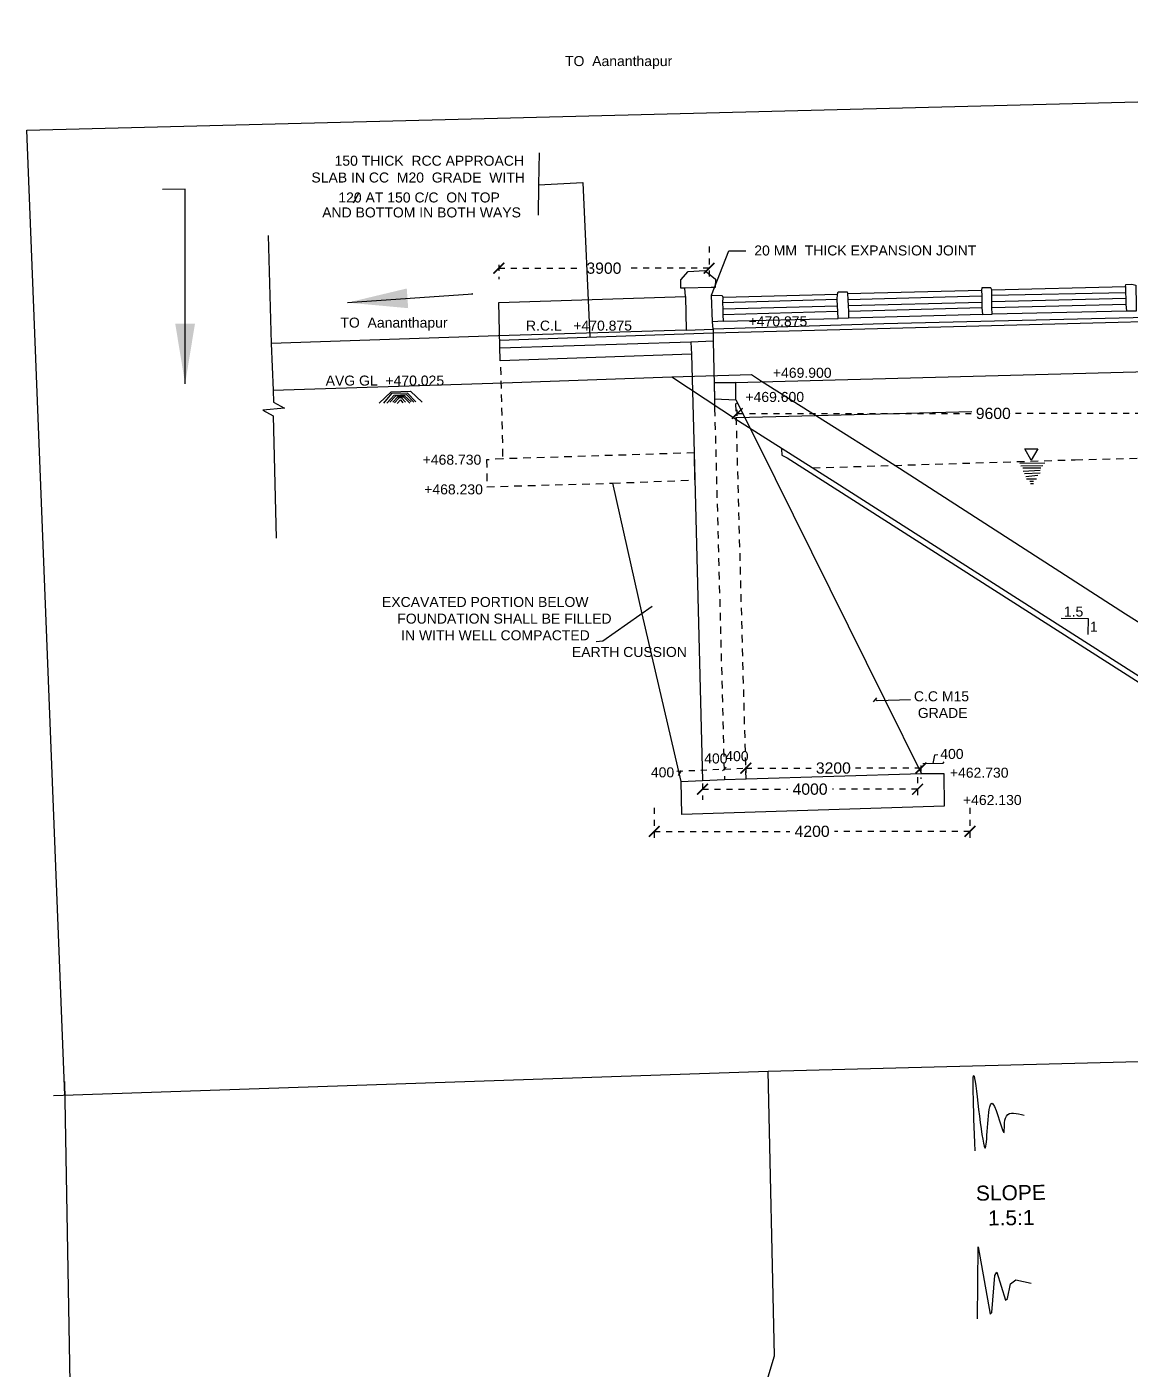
# Model space of a CAD drawing. Header units: inches. Extents: x 37252 to 77174, y 24991 to 50888.
# Drawn here: x 38502.76 to 38521.16, y 25426.21 to 25448.59 of the extents above; entities that cross this region are included whole.
import ezdxf

# ---------------------------------------------------------------- set-up
doc = ezdxf.new("R2010")
doc.units = ezdxf.units.IN
doc.header["$MEASUREMENT"] = 0
doc.linetypes.add('DASHDOT', pattern=[1, 0.5, -0.25, 0, -0.25])
doc.linetypes.add('HIDDEN', pattern=[9.525, 6.35, -3.175])
for name, color, linetype in [('DIMENSION', 255, 'Continuous'), ('DRAWING', 2, 'Continuous'), ('TEXT', 255, 'Continuous')]:
    doc.layers.add(name, color=color, linetype=linetype)
doc.styles.get("Standard").update_dxf_attribs({"font": 'arial.ttf'})
doc.styles.add('TIMES NEW ROMAN', font='times.ttf')
doc.dimstyles.new('dig', dxfattribs={"dimtxt": 0.1875, "dimasz": 0.18, "dimexe": 0.18, "dimexo": 0.0625, "dimgap": 0.09, "dimtad": 0, "dimtih": 1, "dimtoh": 1, "dimdec": 4, "dimzin": 0, "dimdsep": 46, "dimtxsty": 'Standard', "dimblk": 'ARCHTICK', "dimcen": 0.09, "dimadec": 0, "dimazin": 0, "dimtfac": 1, "dimtdec": 4, "dimtofl": 0, "dimtmove": 0, "dimatfit": 3, "dimldrblk": 'ARCHTICK', "dimfxl": 1, "dimtolj": 1, "dimtzin": 0, "dimarcsym": 0})
doc.dimstyles.new('ISO-25', dxfattribs={"dimtxt": 0.636364, "dimasz": 1, "dimexe": 1.25, "dimexo": 0.625, "dimtad": 0, "dimtih": 1, "dimtoh": 1, "dimlfac": 100, "dimtxsty": 'TIMES NEW ROMAN', "dimcen": 2.5, "dimadec": 0, "dimazin": 0, "dimtfac": 1, "dimtmove": 0, "dimatfit": 3, "dimfxl": 1, "dimarcsym": 0})

# ---------------------------------------------------------------- blocks, each defined once
blk = doc.blocks.new('_ArchTick')
at = {"color": 0, "linetype": 'ByBlock', "const_width": 0.15}
blk.add_lwpolyline([(-0.5, -0.5), (0.5, 0.5)], dxfattribs=at)
blk = doc.blocks.new('*D2')
at = {"layer": 'Defpoints', "color": 0, "linetype": 'DASHDOT', "ltscale": 0.02, "transparency": 16777216}
for p in [(38513.211, 25435.64), (38518.472, 25435.64), (38518.472, 25435.186)]:
    blk.add_point(p, dxfattribs=at)
at = {"layer": 'DIMENSION', "color": 0, "linetype": 'DASHDOT', "lineweight": -2, "ltscale": 0.02, "transparency": 16777216}
for p, q in [((38513.211, 25435.578), (38513.211, 25435.006)), ((38518.472, 25435.578), (38518.472, 25435.006)), ((38513.211, 25435.186), (38515.468, 25435.186)), ((38518.472, 25435.186), (38516.215, 25435.186))]:
    blk.add_line(p, q, dxfattribs=at)
at = {"layer": 'DIMENSION', "color": 0, "linetype": 'DASHDOT', "lineweight": -2, "ltscale": 0.02, "transparency": 16777216, "xscale": 0.18, "yscale": 0.18, "zscale": 0.18, "rotation": 180}
blk.add_blockref('_ArchTick', (38513.211, 25435.186), dxfattribs=at)
at = {"layer": 'DIMENSION', "color": 0, "linetype": 'DASHDOT', "lineweight": -2, "ltscale": 0.02, "transparency": 16777216, "xscale": 0.18, "yscale": 0.18, "zscale": 0.18}
blk.add_blockref('_ArchTick', (38518.472, 25435.186), dxfattribs=at)
at = {"layer": 'DIMENSION', "color": 0, "linetype": 'DASHDOT', "ltscale": 0.02, "transparency": 16777216, "insert": (38515.842, 25435.186), "char_height": 0.1875, "attachment_point": 5}
blk.add_mtext('\\A1;4200', dxfattribs=at)
blk = doc.blocks.new('*D6')
at = {"layer": 'Defpoints', "color": 0, "linetype": 'DASHDOT', "ltscale": 0.02, "transparency": 16777216}
for p in [(38514.125, 25444.999), (38510.621, 25444.693), (38514.125, 25444.572)]:
    blk.add_point(p, dxfattribs=at)
at = {"layer": 'DIMENSION', "color": 0, "linetype": 'DASHDOT', "lineweight": -2, "ltscale": 0.02, "transparency": 16777216}
for p, q in [((38514.125, 25444.936), (38514.125, 25444.392)), ((38510.621, 25444.631), (38510.621, 25444.392)), ((38510.621, 25444.572), (38512.003, 25444.572)), ((38514.125, 25444.572), (38512.743, 25444.572))]:
    blk.add_line(p, q, dxfattribs=at)
at = {"layer": 'DIMENSION', "color": 0, "linetype": 'DASHDOT', "lineweight": -2, "ltscale": 0.02, "transparency": 16777216, "xscale": 0.18, "yscale": 0.18, "zscale": 0.18, "rotation": 180}
blk.add_blockref('_ArchTick', (38510.621, 25444.572), dxfattribs=at)
at = {"layer": 'DIMENSION', "color": 0, "linetype": 'DASHDOT', "lineweight": -2, "ltscale": 0.02, "transparency": 16777216, "xscale": 0.18, "yscale": 0.18, "zscale": 0.18}
blk.add_blockref('_ArchTick', (38514.125, 25444.572), dxfattribs=at)
at = {"layer": 'DIMENSION', "color": 0, "linetype": 'DASHDOT', "ltscale": 0.02, "transparency": 16777216, "insert": (38512.373, 25444.572), "char_height": 0.1875, "attachment_point": 5}
blk.add_mtext('\\A1;3900', dxfattribs=at)
blk = doc.blocks.new('*D18')
at = {"layer": 'Defpoints', "color": 0, "linetype": 'DASHDOT', "ltscale": 0.02, "transparency": 16777216}
for p in [(38523.126, 25442.625), (38514.596, 25442.046), (38523.126, 25442.151)]:
    blk.add_point(p, dxfattribs=at)
at = {"layer": 'DIMENSION', "color": 0, "linetype": 'DASHDOT', "lineweight": -2, "ltscale": 0.02, "transparency": 16777216}
for p, q in [((38523.126, 25442.562), (38523.126, 25441.971)), ((38514.596, 25442.109), (38514.596, 25442.331)), ((38514.596, 25442.151), (38518.492, 25442.151)), ((38523.126, 25442.151), (38519.231, 25442.151))]:
    blk.add_line(p, q, dxfattribs=at)
at = {"layer": 'DIMENSION', "color": 0, "linetype": 'DASHDOT', "lineweight": -2, "ltscale": 0.02, "transparency": 16777216, "xscale": 0.18, "yscale": 0.18, "zscale": 0.18, "rotation": 180}
blk.add_blockref('_ArchTick', (38514.596, 25442.151), dxfattribs=at)
at = {"layer": 'DIMENSION', "color": 0, "linetype": 'DASHDOT', "lineweight": -2, "ltscale": 0.02, "transparency": 16777216, "xscale": 0.18, "yscale": 0.18, "zscale": 0.18}
blk.add_blockref('_ArchTick', (38523.126, 25442.151), dxfattribs=at)
at = {"layer": 'DIMENSION', "color": 0, "linetype": 'DASHDOT', "ltscale": 0.02, "transparency": 16777216, "insert": (38518.861, 25442.151), "char_height": 0.1875, "attachment_point": 5}
blk.add_mtext('\\A1;9600', dxfattribs=at)
blk = doc.blocks.new('*D37')
at = {"layer": 'Defpoints', "color": 0, "linetype": 'DASHDOT', "ltscale": 0.02, "transparency": 16777216}
for p in [(38517.6, 25436.153), (38514.016, 25436.044), (38517.6, 25435.889)]:
    blk.add_point(p, dxfattribs=at)
at = {"layer": 'DIMENSION', "color": 0, "linetype": 'DASHDOT', "lineweight": -2, "ltscale": 0.02, "transparency": 16777216}
for p, q in [((38514.016, 25435.982), (38514.016, 25435.709)), ((38517.6, 25436.09), (38517.6, 25435.709)), ((38514.016, 25435.889), (38515.435, 25435.889)), ((38517.6, 25435.889), (38516.181, 25435.889))]:
    blk.add_line(p, q, dxfattribs=at)
at = {"layer": 'DIMENSION', "color": 0, "linetype": 'DASHDOT', "lineweight": -2, "ltscale": 0.02, "transparency": 16777216, "xscale": 0.18, "yscale": 0.18, "zscale": 0.18, "rotation": 180}
blk.add_blockref('_ArchTick', (38514.016, 25435.889), dxfattribs=at)
at = {"layer": 'DIMENSION', "color": 0, "linetype": 'DASHDOT', "lineweight": -2, "ltscale": 0.02, "transparency": 16777216, "xscale": 0.18, "yscale": 0.18, "zscale": 0.18}
blk.add_blockref('_ArchTick', (38517.6, 25435.889), dxfattribs=at)
at = {"layer": 'DIMENSION', "color": 0, "linetype": 'DASHDOT', "ltscale": 0.02, "transparency": 16777216, "insert": (38515.808, 25435.889), "char_height": 0.1875, "attachment_point": 5}
blk.add_mtext('\\A1;4000', dxfattribs=at)
blk = doc.blocks.new('*D38')
at = {"layer": 'Defpoints', "color": 0, "linetype": 'DASHDOT', "ltscale": 0.02, "transparency": 16777216}
for p in [(38517.656, 25436.346), (38514.737, 25436.321), (38517.656, 25436.241)]:
    blk.add_point(p, dxfattribs=at)
at = {"layer": 'DIMENSION', "color": 0, "linetype": 'DASHDOT', "lineweight": -2, "ltscale": 0.02, "transparency": 16777216}
for p, q in [((38514.737, 25436.259), (38514.737, 25436.061)), ((38514.737, 25436.241), (38515.827, 25436.241)), ((38517.656, 25436.241), (38516.566, 25436.241)), ((38517.656, 25436.284), (38517.656, 25436.061))]:
    blk.add_line(p, q, dxfattribs=at)
at = {"layer": 'DIMENSION', "color": 0, "linetype": 'DASHDOT', "lineweight": -2, "ltscale": 0.02, "transparency": 16777216, "xscale": 0.18, "yscale": 0.18, "zscale": 0.18, "rotation": 180}
blk.add_blockref('_ArchTick', (38514.737, 25436.241), dxfattribs=at)
at = {"layer": 'DIMENSION', "color": 0, "linetype": 'DASHDOT', "lineweight": -2, "ltscale": 0.02, "transparency": 16777216, "xscale": 0.18, "yscale": 0.18, "zscale": 0.18}
blk.add_blockref('_ArchTick', (38517.656, 25436.241), dxfattribs=at)
at = {"layer": 'DIMENSION', "color": 0, "linetype": 'DASHDOT', "ltscale": 0.02, "transparency": 16777216, "insert": (38516.196, 25436.241), "char_height": 0.1875, "attachment_point": 5}
blk.add_mtext('\\A1;3200', dxfattribs=at)

msp = doc.modelspace()

# ---------------------------------------------------------------- linework, layer by layer
at = {"layer": 'DIMENSION', "linetype": 'DASHDOT', "ltscale": 0.02}
for points in [[(38513.58859, 25436.18957), (38514.74307, 25436.24035)], [(38513.61803, 25436.11612), (38513.67745, 25436.21845)], [(38514.35088, 25436.19635), (38514.41022, 25436.25463)]]:
    msp.add_lwpolyline(points, dxfattribs=at)
at = {"layer": 'DRAWING', "color": 2, "linetype": 'Continuous'}
for points in [[(38503.39252, 25430.78779), (38502.7584, 25446.87413), (38542.17187, 25447.87898), (38551.93754, 25448.10624), (38562.21571, 25448.33203), (38562.70709, 25424.86432), (38580.87714, 25425.18314), (38580.64336, 25437.83482), (38580.4233, 25448.59466), (38562.21571, 25448.33203)], [(38508.62561, 25442.32512), (38508.82577, 25442.5128), (38509.15002, 25442.52032), (38509.34366, 25442.34004)], [(38509.23953, 25442.34663), (38509.09961, 25442.48973), (38508.83624, 25442.48502), (38508.7031, 25442.32097)], [(38508.7581, 25442.32474), (38508.88092, 25442.45798), (38509.08511, 25442.46551), (38509.20416, 25442.34054)], [(38509.16347, 25442.34657), (38509.05029, 25442.44382), (38508.899, 25442.44142), (38508.80708, 25442.3413)], [(38508.85605, 25442.34205), (38508.94119, 25442.42862), (38509.03613, 25442.42862), (38509.13785, 25442.32323)], [(38509.06703, 25442.33678), (38509.00298, 25442.41131), (38508.95393, 25442.40795), (38508.88469, 25442.32775)], [(38508.92763, 25442.31796), (38508.98113, 25442.3812), (38509.02107, 25442.3285)]]:
    msp.add_lwpolyline(points, dxfattribs=at)
at = {"layer": 'DRAWING'}
for points in [[(38511.29341, 25446.49307), (38511.28108, 25445.96341), (38511.27935, 25445.45521)], [(38511.28108, 25445.96341), (38512.02151, 25445.99899), (38512.13739, 25443.42031)], [(38545.57811, 25444.33069), (38543.67477, 25444.27799), (38542.44019, 25444.24792), (38541.99255, 25444.23983), (38537.23639, 25444.11602), (38532.72977, 25444.01088), (38530.23362, 25443.96574), (38524.87742, 25443.83494), (38517.03775, 25443.64506), (38514.19528, 25443.55864), (38514.18335, 25443.67791)], [(38516.27753, 25443.73503), (38516.27753, 25443.73503), (38516.2692, 25443.84984), (38516.26609, 25443.94589), (38516.26153, 25444.04932), (38516.26303, 25444.14127), (38516.27351, 25444.17801), (38516.42503, 25444.1798), (38516.43265, 25444.15043), (38516.43445, 25444.0521), (38516.4419, 25443.94295), (38516.44683, 25443.85682), (38516.44728, 25443.73759), (38516.27753, 25443.73503)], [(38516.43265, 25444.15043), (38518.66324, 25444.20889), (38518.66869, 25444.10956), (38518.66784, 25444.0024), (38518.67112, 25443.91596), (38518.67969, 25443.80033), (38518.84279, 25443.80528), (38518.83799, 25443.92008), (38518.83511, 25444.01088), (38518.83499, 25444.12143), (38518.83743, 25444.21447), (38518.82051, 25444.24265), (38518.66708, 25444.2466), (38518.66324, 25444.20889)], [(38518.83743, 25444.21447), (38521.06308, 25444.26801), (38521.06501, 25444.16772), (38521.06724, 25444.06853), (38521.06701, 25443.97095), (38521.08084, 25443.85664), (38518.84279, 25443.80528)], [(38521.06308, 25444.26801), (38521.06856, 25444.29886), (38521.16855, 25444.30667), (38521.23385, 25444.28798), (38521.23385, 25444.26793), (38521.23542, 25444.1737), (38521.24302, 25444.06993), (38521.24129, 25443.97615), (38521.23906, 25443.85498), (38521.08084, 25443.85664)], [(38510.64696, 25443.02801), (38510.62117, 25444.00334), (38510.62117, 25444.00334), (38513.73151, 25444.09926), (38513.74261, 25443.54217), (38514.19528, 25443.55864), (38514.19482, 25443.4931), (38514.19482, 25443.35607), (38513.81964, 25443.34109), (38513.83338, 25443.14166), (38510.64696, 25443.02801)], [(38514.16815, 25444.12039), (38514.34396, 25444.11917), (38514.35715, 25444.09016), (38514.35063, 25443.99353), (38514.35489, 25443.89372), (38514.35385, 25443.79484), (38514.35798, 25443.68709), (38514.18335, 25443.67791), (38514.16815, 25444.12039)], [(38514.19528, 25443.55864), (38514.19482, 25443.4931), (38523.46814, 25443.74035), (38528.31738, 25443.85016), (38532.73637, 25443.94732), (38542.00148, 25444.17024)], [(38516.26153, 25444.04932), (38514.35063, 25443.99353)], [(38514.3644, 25444.09016), (38516.26303, 25444.14127)], [(38516.43445, 25444.0521), (38518.66869, 25444.10956)], [(38518.66784, 25444.0024), (38516.4419, 25443.94295)], [(38518.83499, 25444.12143), (38521.06501, 25444.16772)], [(38521.06724, 25444.06853), (38518.83511, 25444.01088)], [(38518.83799, 25443.92008), (38521.06701, 25443.97095)], [(38516.2692, 25443.84984), (38514.35385, 25443.79484)], [(38514.35489, 25443.89372), (38516.26609, 25443.94589)], [(38514.35798, 25443.68709), (38516.27753, 25443.73503)], [(38516.44683, 25443.85682), (38518.67112, 25443.91596)], [(38518.67969, 25443.80033), (38516.44728, 25443.73759)]]:
    msp.add_lwpolyline(points, dxfattribs=at)
at = {"layer": 'DRAWING', "color": 7, "linetype": 'Continuous'}
msp.add_lwpolyline([(38508.20011, 25445.6645), (38508.29003, 25445.8255)], dxfattribs=at)
at = {"layer": 'DRAWING', "linetype": 'Continuous'}
for points in [[(38506.77963, 25445.11678), (38506.83134, 25443.3199), (38506.86383, 25442.54126), (38506.86558, 25442.3394), (38507.05177, 25442.23963), (38506.69205, 25442.20706), (38506.86198, 25442.11273), (38506.91069, 25440.07376)], [(38514.20879, 25442.66418), (38514.56236, 25442.66868), (38523.11219, 25442.89781), (38523.49612, 25442.91053), (38523.84893, 25442.90903), (38529.68994, 25443.04895), (38532.39948, 25443.10214), (38532.7661, 25443.11898), (38533.11816, 25443.12205), (38542.00382, 25443.34785), (38542.00487, 25443.47579), (38542.38986, 25443.47708), (38542.72705, 25443.48617), (38545.57504, 25443.54859), (38549.09267, 25443.64722)], [(38513.50339, 25442.75906), (38514.61793, 25442.02746), (38516.23684, 25440.9985), (38522.35443, 25437.09762), (38523.71396, 25437.14241), (38528.27461, 25437.26455), (38532.13083, 25437.35727), (38534.13709, 25437.40266), (38540.40274, 25441.86114), (38540.85218, 25442.1665), (38542.72705, 25443.48617)], [(38514.19482, 25443.35607), (38514.21422, 25442.39537), (38514.21748, 25442.23394)], [(38513.83338, 25443.14166), (38513.87907, 25441.4939), (38514.01652, 25436.03293)], [(38506.86383, 25442.54126), (38510.69158, 25442.66037), (38513.50339, 25442.75906), (38514.83007, 25442.79917), (38515.00058, 25442.6906), (38515.91772, 25442.10977), (38517.21803, 25441.29121), (38521.06605, 25438.81384), (38523.71396, 25437.14241)], [(38514.57151, 25442.37911), (38514.57151, 25442.66892), (38514.20879, 25442.66418), (38514.21422, 25442.39537), (38514.57151, 25442.37911)], [(38514.57151, 25442.37911), (38514.9219, 25441.68185), (38517.04539, 25437.38735), (38517.66259, 25436.14422)], [(38514.58035, 25442.05212), (38514.58123, 25442.08606), (38518.50072, 25442.18127)], [(38515.32983, 25441.55558), (38515.33793, 25441.45479), (38515.42409, 25441.41212), (38522.3359, 25437.00319), (38534.15345, 25437.30643), (38540.89989, 25442.07344), (38540.84973, 25442.16484)], [(38519.38892, 25441.56108), (38519.60062, 25441.55986), (38519.49141, 25441.37455), (38519.38892, 25441.56108)], [(38519.30446, 25441.32188), (38519.71737, 25441.33053)], [(38519.6877, 25441.28112), (38519.32115, 25441.27556)], [(38519.35267, 25441.24345), (38519.65494, 25441.24406)], [(38519.63949, 25441.20021), (38519.36071, 25441.18663)], [(38519.38234, 25441.14895), (38519.63949, 25441.16254)], [(38519.60198, 25441.11645), (38519.40375, 25441.09664)], [(38519.41267, 25441.06), (38519.58295, 25441.06374)], [(38513.00763, 25438.80976), (38512.52261, 25440.98908)], [(38519.46727, 25441.02462), (38519.53307, 25441.02438)], [(38519.48175, 25440.98219), (38519.53135, 25440.98219)], [(38512.24192, 25438.35274), (38512.35394, 25438.36097), (38513.17872, 25438.93793)], [(38513.65998, 25436.01863), (38513.00763, 25438.80976)], [(38519.99285, 25438.73901), (38520.44075, 25438.7316), (38520.43387, 25438.46738)], [(38516.86736, 25437.34306), (38516.91794, 25437.4133)], [(38516.89665, 25437.38375), (38516.92834, 25437.36979), (38517.48157, 25437.38529)], [(38517.68456, 25436.31936), (38518.02523, 25436.32127), (38518.04437, 25436.34518)], [(38517.93911, 25436.45991), (38517.87977, 25436.45799), (38517.85244, 25436.31977)], [(38513.65998, 25436.01863), (38514.01652, 25436.03293), (38514.38135, 25436.04865), (38514.74231, 25436.06421), (38517.66259, 25436.14872), (38518.03699, 25436.15043), (38518.04092, 25435.6054), (38513.67371, 25435.4645), (38513.65998, 25436.01863)], [(38503.20022, 25430.78122), (38515.1118, 25431.18868), (38523.83385, 25431.41809), (38526.16189, 25431.50031), (38526.46, 25432.15915), (38526.48951, 25430.87019), (38526.80934, 25431.51855), (38532.9179, 25431.67691), (38541.6011, 25431.90847), (38550.79689, 25432.16671), (38551.2285, 25432.16104)], [(38503.77188, 25411.75897), (38503.67049, 25416.14359), (38503.49815, 25425.05818), (38503.38828, 25431.01782)], [(38513.99365, 25418.81695), (38514.00905, 25418.83554), (38513.94179, 25422.21505), (38515.21546, 25426.44342), (38515.1118, 25431.18868)], [(38518.59752, 25427.05998), (38518.60692, 25428.26146), (38518.81084, 25427.13654), (38518.83725, 25427.16512), (38518.88553, 25427.78445), (38518.92169, 25427.83681), (38519.06167, 25427.37408), (38519.09879, 25427.40153), (38519.14549, 25427.64229), (38519.23723, 25427.71133), (38519.49218, 25427.65776)]]:
    msp.add_lwpolyline(points, dxfattribs=at)
at = {"layer": 'DRAWING', "linetype": 'HIDDEN'}
for points in [[(38514.16815, 25444.12039), (38514.4535, 25444.86012), (38514.73895, 25444.86012)], [(38513.73151, 25444.09926), (38513.72243, 25444.24049), (38513.6541, 25444.24049), (38513.6541, 25444.37917), (38513.77593, 25444.51835), (38514.05499, 25444.53136), (38514.2325, 25444.38762), (38514.22408, 25444.25136), (38514.15813, 25444.2509), (38513.72243, 25444.24049)], [(38513.74261, 25443.54217), (38510.60967, 25443.44698), (38506.83134, 25443.3199)], [(38510.63529, 25443.37259), (38514.19482, 25443.4931)], [(38513.81964, 25443.34109), (38510.63984, 25443.23841)]]:
    msp.add_lwpolyline(points, dxfattribs=at)
at = {"layer": 'DRAWING', "linetype": 'HIDDEN', "ltscale": 0.02}
for points in [[(38510.65049, 25442.92387), (38510.68688, 25441.39529), (38510.41894, 25441.37813), (38510.42402, 25440.93016), (38512.52261, 25440.98908), (38513.8902, 25441.04414), (38513.87907, 25441.4939), (38510.68688, 25441.39529)], [(38514.21748, 25442.23394), (38514.38135, 25436.04865)], [(38514.74231, 25436.06421), (38514.57151, 25442.37911)], [(38515.84984, 25441.24447), (38520.22506, 25441.37916), (38540.40956, 25441.86576)]]:
    msp.add_lwpolyline(points, dxfattribs=at)
at = {"layer": 'DRAWING', "linetype": 'Continuous'}
msp.add_spline([(38518.55779, 25429.85996), (38518.54911, 25431.0694), (38518.73858, 25429.9382), (38518.85439, 25430.64478), (38519.04164, 25430.16716), (38519.0786, 25430.44044), (38519.37426, 25430.45521)], degree=3, dxfattribs=at)

# ---------------------------------------------------------------- texts
at = {"layer": 'TEXT', "ltscale": 2, "attachment_point": 1}
for s, insert, char_height in [('TO  Aananthapur', (38511.72497, 25448.10813), 0.1666667), ('150 THICK  RCC APPROACH', (38507.88503, 25446.44663), 0.1666667), ('SLAB IN CC  M20  GRADE  WITH', (38507.49952, 25446.16719), 0.1666667), ('120 AT 150 C/C  ON TOP', (38507.94809, 25445.83455), 0.1666667), ('AND BOTTOM IN BOTH WAYS', (38507.67921, 25445.58509), 0.1666667), ('20 MM  THICK EXPANSION JOINT', (38514.87846, 25444.95126), 0.1666667), ('TO  Aananthapur', (38507.98202, 25443.74876), 0.1666667), ('+470.875', (38514.78419, 25443.77093), 0.166667), ('R.C.L   +470.875', (38511.07407, 25443.69873), 0.1666667), ('+469.900', (38515.18853, 25442.91262), 0.166667), ('AVG GL  +470.025', (38507.73679, 25442.78253), 0.1666667), ('+469.600', (38514.73049, 25442.51008), 0.166667), ('+468.730', (38509.35282, 25441.4638), 0.166667), ('+468.230', (38509.3791, 25440.96921), 0.166667), ('EXCAVATED PORTION BELOW', (38508.67537, 25439.09274), 0.1666667), ('        FOUNDATION SHALL BE FILLED                                 IN WITH WELL COMPACTED                                                                                   EARTH CUSSION     ', (38508.41259, 25438.8152), 0.16666667), ('1.5', (38520.03656, 25438.9323), 0.166667), ('1', (38520.47132, 25438.68033), 0.16667), ('C.C M15                                                                          GRADE', (38517.53842, 25437.52091), 0.1666667), ('400', (38514.04365, 25436.48472), 0.166667), ('400', (38514.39493, 25436.52287), 0.166667), ('400', (38517.97691, 25436.55987), 0.166667), ('400', (38513.15527, 25436.25328), 0.166667), ('+462.730', (38518.1372, 25436.24727), 0.166667), ('+462.130', (38518.35563, 25435.79261), 0.166667)]:
    msp.add_mtext_dynamic_manual_height_columns(s, width=5.6126724, gutter_width=1, heights=[0], dxfattribs=dict(at, insert=insert, char_height=char_height))
at = {"layer": 'TEXT', "ltscale": 2, "insert": (38518.56926, 25429.28019), "char_height": 0.25, "attachment_point": 1, "rotation": 0.780069}
msp.add_mtext_dynamic_manual_height_columns('SLOPE                                                 1.5:1', width=5.6126724, gutter_width=1, heights=[0], dxfattribs=at)

# ---------------------------------------------------------------- dimensions: what is measured, and where the dimension line sits
at = {"layer": 'DIMENSION', "linetype": 'DASHDOT', "ltscale": 0.02}
for base, p1, p2, text, picture, middle in [((38514.12489, 25444.57239), (38510.62099, 25444.69332), (38514.12489, 25444.99879), '3900', '*D6', (38512.37294, 25444.57239)), ((38523.12643, 25442.151), (38514.5964, 25442.04603), (38523.12643, 25442.62476), '9600', '*D18', (38518.86141, 25442.151)), ((38517.65567, 25436.24137), (38514.73668, 25436.32144), (38517.65567, 25436.34642), '3200', '*D38', (38516.19618, 25436.24137)), ((38517.59973, 25435.88885), (38514.01635, 25436.04446), (38517.59973, 25436.15285), '4000', '*D37', (38515.80804, 25435.88885)), ((38518.47208, 25435.18649), (38513.21112, 25435.64031), (38518.47208, 25435.64031), '4200', '*D2', (38515.8416, 25435.18649))]:
    dim = msp.add_linear_dim(base=base, p1=p1, p2=p2, text=text, dimstyle='dig', dxfattribs=at)
    dim.commit()
    dim.dimension.update_dxf_attribs({"geometry": picture, "text_midpoint": middle})

# ---------------------------------------------------------------- leaders
at = {"layer": 'DIMENSION', "ltscale": 0.02}
for points in [[(38505.39491, 25442.64652), (38505.39486, 25445.89006), (38505.01833, 25445.88568)], [(38508.10261, 25443.99846), (38510.18765, 25444.14783), (38510.16739, 25444.14205)]]:
    msp.add_leader(points, dimstyle='ISO-25', override={"dimgap": 0.625, "dimtad": 0}, dxfattribs=at)

doc.saveas('drawing.dxf')
